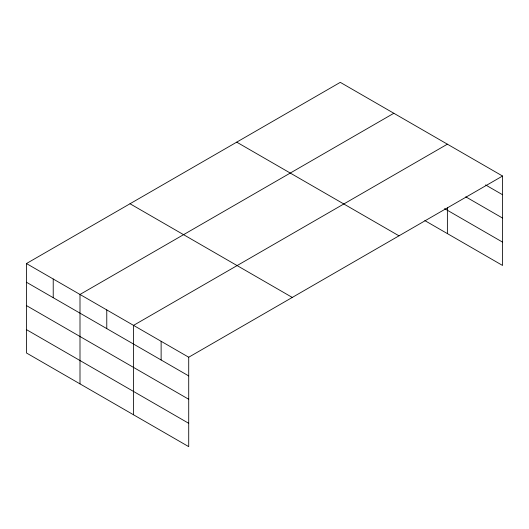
<?xml version="1.0" encoding="UTF-8"?>
<svg xmlns="http://www.w3.org/2000/svg" width="529" height="529" viewBox="0 0 529 529"><rect width="100%" height="100%" fill="white"/><g stroke="black" fill="none" stroke-linecap="round" stroke-linejoin="round"><path stroke-width="0.79" d="M26.45 263.548L188.714 357.227L188.714 446.648L26.45 352.969L26.45 263.548L340.286 82.352L502.55 176.031L502.55 265.452L424.833 220.586M393.834 113.266L79.998 294.461L79.998 383.882M447.382 144.186L133.539 325.375L133.539 414.796M188.714 357.227L502.55 176.031M485.576 184.932L502.55 194.732M465.771 196.834L502.55 218.067M444.565 208.638L502.55 242.117M236.721 142.149L398.985 235.828M130.015 203.751L292.279 297.437M26.45 282.241L188.714 375.921M26.45 305.583L188.714 399.263M26.45 329.627L188.714 423.306M447.382 207.857L447.382 233.6M161.127 341.304L161.127 359.998M106.772 309.921L106.772 328.615M53.224 279.001L53.224 297.701"/></g></svg>
